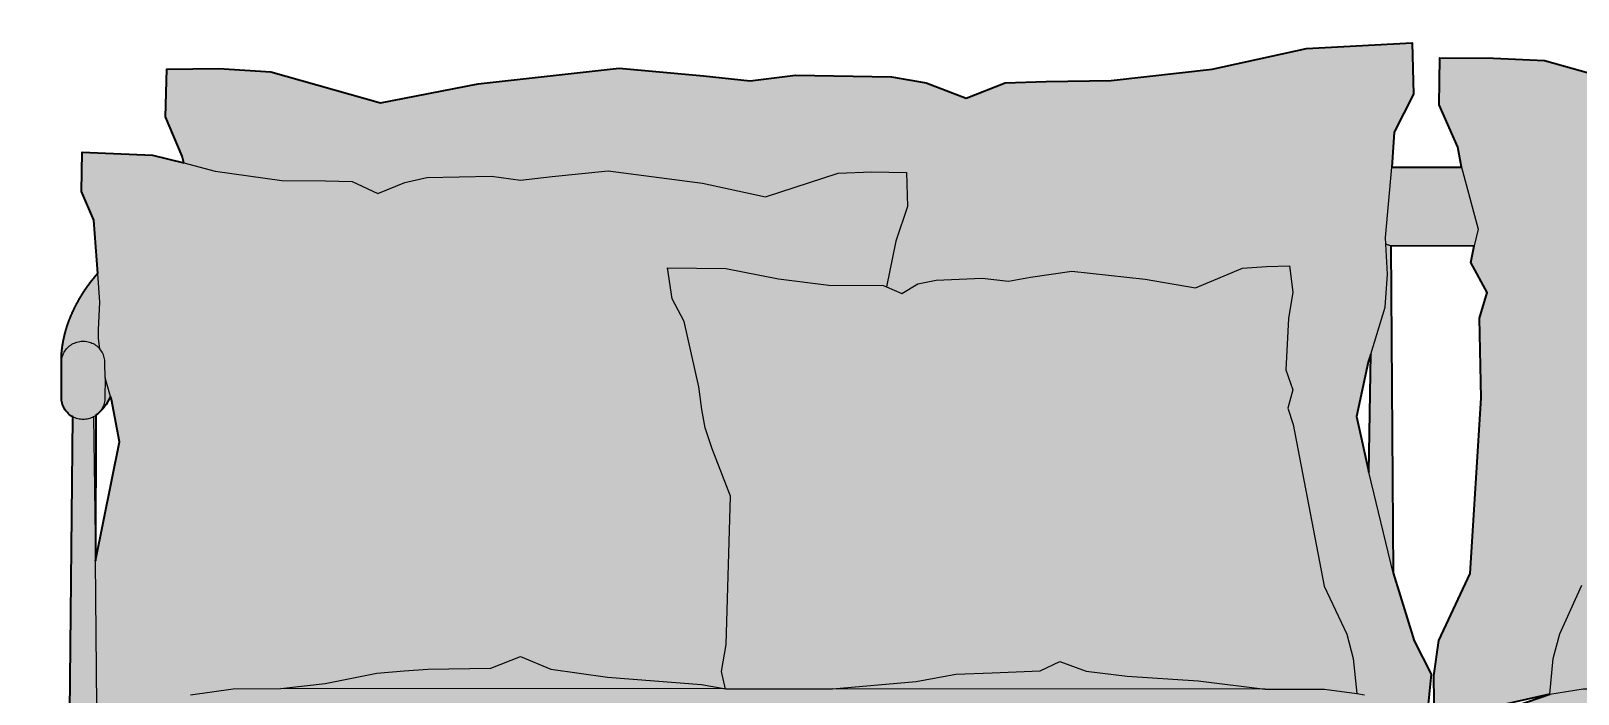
# Model space of a CAD drawing. Header units: millimetres. Extents: x 0 to 3777, y -1085 to 762.
# Drawn here: x 87 to 976, y 381 to 762 of the extents above; entities that cross this region are included whole.
import ezdxf

# ---------------------------------------------------------------- set-up
doc = ezdxf.new("R2010")
doc.units = ezdxf.units.MM
doc.layers.add('Blocks', color=7, linetype='Continuous')
doc.layers.add('Blocks$Fill', color=7, linetype='Continuous', true_color=0xffffff)
doc.layers.add('Blocks$Inner', color=7, linetype='Continuous', lineweight=25, true_color=0x007f00)
doc.layers.add('Blocks$Outline', color=7, linetype='Continuous', lineweight=35, true_color=0xff3f3f)

# ---------------------------------------------------------------- blocks, each defined once
blk = doc.blocks.new('Fly SC2 Sofa Front')
at = {"layer": 'Blocks$Fill'}
h = blk.add_hatch(color=256, dxfattribs=at)
h.paths.add_polyline_path([(214.29, 198.58), (202.44, 1.42), (176.1, 1.44), (164.28, 198.58), (134.54, 198.62), (133.41, 198.67), (132.27, 198.74), (131.13, 198.83), (129.98, 198.95), (128.83, 199.09), (127.67, 199.25), (126.5, 199.43), (125.34, 199.64), (124.17, 199.87), (123.01, 200.12), (121.84, 200.4), (120.68, 200.71), (119.52, 201.03), (118.36, 201.39), (117.21, 201.76), (116.07, 202.17), (114.93, 202.59), (113.8, 203.05), (112.68, 203.52), (111.58, 204.02), (110.48, 204.55), (109.4, 205.1), (108.34, 205.67), (107.29, 206.27), (106.26, 206.88), (105.25, 207.52), (104.26, 208.19), (103.29, 208.87), (102.34, 209.57), (101.41, 210.29), (100.51, 211.04), (99.63, 211.8), (98.77, 212.57), (97.95, 213.37), (97.15, 214.18), (96.38, 215), (95.63, 215.84), (94.91, 216.69), (94.23, 217.55), (93.57, 218.43), (92.95, 219.31), (92.35, 220.21), (91.79, 221.11), (91.25, 222.02), (90.75, 222.93), (90.28, 223.85), (89.83, 224.78), (89.42, 225.71), (89.04, 226.64), (88.7, 227.57), (88.38, 228.51), (88.09, 229.44), (87.83, 230.37), (87.6, 231.3), (87.4, 232.23), (87.23, 233.15), (87.08, 234.07), (86.97, 234.98), (86.88, 235.89), (86.82, 236.8), (86.78, 237.69), (86.76, 238.58), (107.79, 238.52), (110.86, 540.08), (110.77, 540.12), (110.09, 540.52), (109.44, 540.97), (108.82, 541.45), (108.23, 541.97), (107.68, 542.52), (107.16, 543.11), (106.68, 543.73), (106.24, 544.38), (105.84, 545.06), (105.48, 545.76), (105.17, 546.48), (104.9, 547.22), (104.68, 547.97), (104.51, 548.74), (104.39, 549.51), (104.32, 550.29), (104.29, 551.08), (104.29, 571.08), (104.27, 571.37), (104.27, 571.4), (104.27, 571.43), (104.26, 571.55), (104.26, 571.59), (104.26, 571.63), (104.25, 571.74), (104.25, 571.79), (104.25, 571.83), (104.25, 571.92), (104.25, 571.96), (104.24, 572.01), (104.24, 572.06), (104.24, 572.11), (104.24, 572.16), (104.24, 572.21), (104.24, 572.27), (104.24, 572.32), (104.24, 572.38), (104.23, 573.28), (104.25, 574.23), (104.28, 574.86), (104.32, 575.74), (104.44, 577.27), (104.55, 578.35), (104.67, 579.38), (104.8, 580.33), (105.09, 582.19), (105.4, 583.88), (105.97, 586.51), (106.5, 588.59), (107.07, 590.59), (107.73, 592.67), (108.55, 595.02), (109.41, 597.24), (110.46, 599.72), (111.44, 601.85), (112.4, 603.8), (113.68, 606.22), (115.09, 608.69), (116.49, 610.96), (118, 613.26), (119.64, 615.58), (121.39, 617.92), (123.47, 620.51), (124.87, 622.17), (125.16, 622.46), (122.98, 653), (115.76, 669.56), (116.18, 692.14), (156.58, 690.39), (174.57, 685.95), (173.76, 689.76), (164.01, 712.48), (164.78, 739.9), (194.66, 740.11), (224.6, 738.28), (287.73, 720.54), (343.7, 731.48), (424.86, 740.48), (473.22, 736.04), (500.15, 733.03), (526.17, 736.39), (581.23, 735.48), (601.22, 732.04), (624.22, 723.07), (646.6, 732.04), (670.09, 732.74), (707.62, 733.24), (765.55, 739.9), (819.84, 751.75), (880.59, 754.97), (881.22, 725.45), (870.14, 703.56), (868.87, 683.58), (908.81, 683.62), (906.72, 694.97), (896.01, 719.35), (896.43, 746.41), (927.15, 746.12), (956.6, 744.86), (1019.46, 727.24), (1074.56, 738.23), (1156.86, 746.83), (1205.9, 742.88), (1231.83, 739.64), (1257.62, 742.88), (1313.71, 742.18), (1332.31, 738.8), (1356.41, 729.92), (1378.54, 738.8), (1439.56, 740.07), (1497.34, 747.25), (1551.32, 758.67), (1612.2, 761.77), (1613.18, 734.71), (1601.91, 712.02), (1598.39, 666.91), (1638.83, 680.31), (1657.85, 680.74), (1678.29, 680.03), (1679.13, 660.02), (1672.09, 641.13), (1669.03, 627.23), (1671.59, 624.54), (1673.71, 622.17), (1675.5, 620.04), (1677.73, 617.22), (1679.61, 614.65), (1681.04, 612.57), (1682.66, 610.05), (1684.01, 607.79), (1685.38, 605.34), (1686.51, 603.15), (1687.45, 601.21), (1688.31, 599.31), (1689.17, 597.24), (1689.96, 595.21), (1690.45, 593.83), (1691.04, 592.1), (1691.62, 590.22), (1692.22, 588.06), (1692.76, 585.83), (1693.24, 583.57), (1693.54, 581.9), (1693.82, 580.05), (1693.98, 578.86), (1694.11, 577.62), (1694.24, 576.05), (1694.32, 574.5), (1694.34, 573.66), (1694.35, 572.68), (1694.34, 572.27), (1694.34, 572.21), (1694.34, 572.16), (1694.34, 572.11), (1694.34, 572.06), (1694.34, 572.01), (1694.33, 571.96), (1694.33, 571.92), (1694.33, 571.87), (1694.33, 571.83), (1694.32, 571.7), (1694.32, 571.66), (1694.32, 571.63), (1694.32, 571.52), (1694.32, 571.49), (1694.32, 571.46), (1694.31, 571.37), (1694.31, 571.34), (1694.29, 571.08), (1694.29, 551.08), (1694.27, 550.29), (1694.19, 549.51), (1694.07, 548.74), (1693.9, 547.97), (1693.68, 547.21), (1693.41, 546.48), (1693.1, 545.76), (1692.74, 545.06), (1692.34, 544.38), (1691.9, 543.73), (1691.42, 543.11), (1690.9, 542.52), (1690.35, 541.97), (1689.76, 541.45), (1689.14, 540.96), (1688.49, 540.52), (1687.81, 540.12), (1687.72, 540.08), (1690.79, 238.52), (1711.82, 238.58), (1711.77, 236.79), (1711.7, 235.89), (1711.61, 234.98), (1711.5, 234.07), (1711.35, 233.15), (1711.18, 232.23), (1710.98, 231.3), (1710.75, 230.37), (1710.49, 229.44), (1710.2, 228.5), (1709.89, 227.57), (1709.54, 226.64), (1709.16, 225.71), (1708.75, 224.78), (1708.31, 223.85), (1707.83, 222.93), (1707.33, 222.02), (1706.8, 221.11), (1706.23, 220.21), (1705.63, 219.31), (1705.01, 218.43), (1704.35, 217.55), (1703.66, 216.69), (1702.95, 215.84), (1702.21, 215), (1701.43, 214.18), (1700.63, 213.37), (1699.81, 212.57), (1698.95, 211.79), (1698.07, 211.04), (1697.17, 210.29), (1696.24, 209.57), (1695.29, 208.87), (1694.32, 208.19), (1693.33, 207.52), (1692.32, 206.88), (1691.29, 206.27), (1690.24, 205.67), (1689.18, 205.1), (1688.1, 204.55), (1687, 204.02), (1685.9, 203.52), (1684.78, 203.05), (1683.65, 202.59), (1682.52, 202.17), (1681.37, 201.76), (1680.22, 201.39), (1679.06, 201.03), (1677.9, 200.71), (1676.74, 200.4), (1675.57, 200.12), (1674.41, 199.87), (1673.24, 199.64), (1672.07, 199.43), (1670.91, 199.25), (1669.75, 199.08), (1668.6, 198.95), (1667.45, 198.83), (1666.31, 198.74), (1665.17, 198.67), (1664.04, 198.62), (1662.92, 198.59), (1634.3, 198.58), (1620.85, -0.02), (1609.3, -0.02), (1597.74, -0.02), (1584.29, 198.58), (1562.13, 198.58), (1548.68, -0.02), (1537.12, 0.02), (1525.57, -0.02), (1512.12, 198.58), (286.46, 198.58), (274.65, 1.43), (248.26, 1.43), (236.45, 198.58)], flags=0)
h.paths.add_polyline_path([(138.45, 357.56), (138.31, 374.46), (124.57, 373.99), (125.79, 238.46), (139.16, 238.42), (139.06, 258.6), (131.61, 265.32), (128.04, 291.11), (128.04, 325.43), (131.69, 351.03)], flags=0)
h.paths.add_polyline_path([(124.13, 540.98), (123.77, 457.47), (137.6, 525.81), (132.99, 550.01), (132.51, 551.75), (129.98, 547.22), (128.16, 544.75), (125.9, 542.53), (125.35, 541.97), (124.76, 541.45)], flags=0)
h.paths.add_polyline_path([(856.73, 576.07), (855.23, 571.43), (848.43, 540.22), (855.65, 508.32)], flags=0)
h.paths.add_polyline_path([(959.58, 380.89), (924.67, 372.89), (893.4, 362.19), (893, 391.26), (895.77, 411.55), (913.91, 450.21), (920.08, 550.86), (919.29, 596.7), (923.67, 611.45), (914.3, 628.79), (916.08, 638.36), (868.32, 638.22), (869.58, 450.45), (881.63, 411.35), (891.45, 392.27), (889.07, 369.41), (884.3, 369.55), (900.99, 351.31), (904.08, 326.63), (904.17, 290.87), (901.28, 265.27), (886.06, 247.25), (855.33, 238.49), (952.63, 238.73), (922.58, 247.31), (907.43, 265.45), (904.75, 290.84), (904.8, 326.11), (907.24, 351.08), (923.43, 369.21), (940.63, 374.32)], flags=0)
h.paths.add_polyline_path([(1671.51, 260.6), (1658.17, 246.61), (1653.38, 244.94), (1653.31, 238.42), (1671.31, 238.47)], flags=0)
h.paths.add_polyline_path([(1674.25, 373.4), (1670, 373.73), (1670.04, 357.38), (1673.91, 353.66)], flags=0)
h.paths.add_polyline_path([(1654.76, 374.98), (1639.81, 376.24), (1654.81, 370.14)], flags=0)
h.paths.add_polyline_path([(1675.86, 540.08), (1675.77, 540.12), (1675.09, 540.52), (1674.44, 540.96), (1673.82, 541.45), (1673.23, 541.97), (1672.68, 542.52), (1672.16, 543.11), (1671.68, 543.73), (1671.24, 544.38), (1670.84, 545.06), (1670.48, 545.76), (1670.17, 546.48), (1669.9, 547.21), (1669.68, 547.97), (1669.51, 548.74), (1669.39, 549.51), (1669.32, 550.29), (1669.29, 551.08), (1669.26, 552.11), (1669.23, 552.11), (1669.22, 552.16), (1669.22, 552.21), (1669.21, 552.27), (1669.2, 552.38), (1669.18, 552.57), (1669.15, 552.83), (1669.08, 553.33), (1669.05, 553.56), (1669.04, 553.64), (1668.99, 553.98), (1668.84, 554.79), (1668.66, 555.7), (1668.41, 556.81), (1668.23, 557.52), (1668.03, 558.27), (1667.72, 559.32), (1667.22, 560.86), (1667.14, 561.08), (1668.93, 443.86), (1674.76, 426.38)], flags=0)
at = {"layer": 'Blocks$Inner'}
for p, q in [((855.65, 508.32), (856.73, 576.07)), ((107.79, 238.52, 0), (110.86, 540.08, 0)), ((486.07, 383.83), (230.43, 384)), ((796.01, 383.75), (547.35, 383.86))]:
    blk.add_line(p, q, dxfattribs=at)
for points in [[(174.57, 685.95), (173.76, 689.76), (164.01, 712.48), (164.78, 739.9), (194.66, 740.11), (224.6, 738.28), (287.73, 720.54), (343.7, 731.48), (424.86, 740.48), (473.22, 736.04), (500.15, 733.03), (526.17, 736.39), (581.23, 735.48), (601.22, 732.04), (624.22, 723.07), (646.6, 732.04), (670.09, 732.74), (707.62, 733.24), (765.55, 739.9), (819.84, 751.75), (880.59, 754.97), (881.22, 725.45), (870.14, 703.56), (868.87, 683.58)], [(485.94, 383.77), (483.56, 393.88), (486.24, 409.31), (488.76, 494.59), (478.24, 521.66), (474.17, 533.73), (472.21, 544.25), (470.66, 557.29), (462.11, 594.89), (455.23, 607.93), (452.57, 625.75), (486.09, 625.33), (516.39, 619.29), (545.29, 615.79), (576.43, 615.6), (578.34, 614.88), (587.3, 610.96), (596.42, 616.43), (606.94, 618.67), (633.31, 619.79), (648.46, 618.11), (661.08, 620.35), (684.93, 623.72), (727.15, 619.23), (755.91, 614.18), (782.98, 625.54), (796.73, 626.38), (809.92, 626.81), (812.02, 611.66), (809.49, 596.51), (807.95, 567.05), (812.02, 555.69), (809.07, 545.16), (812.16, 535.63), (829.84, 442.9), (842.88, 415.27), (846.53, 401.38), (848.69, 381.1), (853.1, 380.47)], [(869.57, 450.49), (881.63, 411.35), (891.45, 392.27), (889.07, 369.41), (884.3, 369.55), (900.99, 351.31), (904.08, 326.63), (904.17, 290.87), (901.28, 265.27), (886.06, 247.25), (855.33, 238.49), (177.25, 238.53), (149.86, 247.66), (139.06, 258.6)], [(178.54, 380.35), (202.88, 383.93), (230.43, 384), (255.76, 386.92), (285.61, 392.88), (301.28, 394.17), (314.87, 395.16), (350.98, 395.75), (368.04, 402.5), (385.6, 395.16), (418.18, 390.61), (472.04, 386.39), (486.07, 383.83), (547.35, 383.86), (595.45, 388.17), (618.36, 392.33), (639.19, 393.13), (666.77, 394.12), (677.98, 399.48), (693.25, 394.02), (716.76, 391.14), (757.53, 388.47), (796.01, 383.75), (830.09, 383.69), (848.69, 381.1)]]:
    blk.add_lwpolyline(points, dxfattribs=at)
for points in [[(1598.39, 666.91, 0), (1601.91, 712.02, 0), (1613.18, 734.71, 0), (1612.2, 761.77, 0), (1551.32, 758.67, 0), (1497.34, 747.25, 0), (1439.56, 740.07, 0), (1378.54, 738.8, 0), (1356.41, 729.92, 0), (1332.31, 738.8, 0), (1313.71, 742.18, 0), (1257.62, 742.88, 0), (1231.83, 739.64, 0), (1205.9, 742.88, 0), (1156.86, 746.83, 0), (1074.56, 738.23, 0), (1019.46, 727.24, 0), (956.6, 744.86, 0), (927.15, 746.12, 0), (896.43, 746.41, 0), (896.01, 719.35, 0), (906.72, 694.97, 0), (908.81, 683.62, 0)], [(124.57, 373.99, 0), (123.77, 457.47, 0), (137.6, 525.81, 0), (132.99, 550.01, 0), (132.51, 551.75, 0), (129.36, 562.44, 0), (129.29, 571.08, 0), (129.26, 571.88, 0), (129.19, 572.68, 0), (129.06, 573.47, 0), (128.88, 574.25, 0), (128.65, 575.02, 0), (128.38, 575.77, 0), (128.05, 576.5, 0), (127.68, 577.21, 0), (127.27, 577.9, 0), (126.81, 578.55, 0), (126.33, 579.18, 0), (125.68, 585.03, 0), (125.56, 590, 0), (126.4, 606.06, 0), (125.16, 622.46, 0), (122.98, 653, 0), (115.76, 669.56, 0), (116.18, 692.14, 0), (156.58, 690.39, 0), (174.57, 685.95, 0), (192.56, 681.23, 0), (230.86, 675.9, 0), (255.97, 675.62, 0), (271.4, 675.34, 0), (286.12, 668.33, 0), (301.55, 674.78, 0), (314.18, 677.59, 0), (351.35, 678.29, 0), (368.19, 676.04, 0), (386.28, 678.15, 0), (418.4, 681.51, 0), (472.69, 674.36, 0), (508.88, 666.5, 0), (550.69, 680.11, 0), (570.04, 680.81, 0), (589.82, 680.39, 0), (590.52, 660.89, 0), (583.79, 640.97, 0), (578.34, 614.88, 0)], [(940.63, 374.32, 0), (959.58, 380.89, 0), (961.62, 401.2, 0), (965.31, 415.44, 0), (978.06, 443.35, 0)], [(865.38, 639.38, 0), (865.81, 639.21, 0), (866.18, 639.09, 0), (866.55, 639, 0), (866.88, 638.93, 0), (867.22, 638.79, 0), (867.55, 638.76, 0), (867.94, 638.55, 0), (868.32, 638.22, 0), (869.58, 450.44, 0), (855.65, 508.32, 0), (848.43, 540.22, 0), (855.23, 571.43, 0), (856.73, 576.07, 0), (864.91, 603.05, 0), (866.32, 622.1, 0), (865.38, 639.38, 0), (865.16, 643.21, 0), (868.87, 683.58, 0), (908.81, 683.62, 0), (918.49, 647.92, 0), (916.08, 638.36, 0), (868.32, 638.22, 0)], [(916.08, 638.36, 0), (914.3, 628.79, 0), (923.67, 611.45, 0), (919.29, 596.7, 0), (920.08, 550.86, 0), (913.91, 450.21, 0), (895.77, 411.55, 0), (893, 391.26, 0), (893.4, 362.19, 0), (924.67, 372.89, 0), (959.58, 380.89, 0), (978.68, 383.9, 0), (1012.91, 383.88, 0), (1050.78, 388.48, 0), (1091.13, 390.97, 0), (1115.35, 394.06, 0), (1130.1, 399.74, 0), (1132.49, 398.84, 0), (1141.16, 394.06, 0), (1189.79, 392.06, 0), (1213.11, 388.18, 0), (1259.38, 383.88, 0)], [(104.29, 571.08, 0), (104.27, 571.34, 0), (104.27, 571.37, 0), (104.27, 571.4, 0), (104.27, 571.43, 0), (104.27, 571.46, 0), (104.26, 571.49, 0), (104.26, 571.52, 0), (104.26, 571.55, 0), (104.26, 571.59, 0), (104.26, 571.63, 0), (104.26, 571.66, 0), (104.25, 571.7, 0), (104.25, 571.74, 0), (104.25, 571.79, 0), (104.25, 571.83, 0), (104.25, 571.87, 0), (104.25, 571.92, 0), (104.25, 571.96, 0), (104.24, 572.01, 0), (104.24, 572.06, 0), (104.24, 572.11, 0), (104.24, 572.16, 0), (104.24, 572.21, 0), (104.24, 572.27, 0), (104.24, 572.32, 0), (104.24, 572.38, 0), (104.24, 572.44, 0), (104.24, 572.49, 0), (104.24, 572.55, 0), (104.23, 572.61, 0), (104.23, 572.68, 0), (104.23, 572.74, 0), (104.23, 572.8, 0), (104.23, 572.87, 0), (104.23, 572.93, 0), (104.23, 573, 0), (104.23, 573.07, 0), (104.23, 573.14, 0), (104.23, 573.21, 0), (104.23, 573.28, 0), (104.24, 573.36, 0), (104.24, 573.43, 0), (104.24, 573.51, 0), (104.24, 573.58, 0), (104.24, 573.66, 0), (104.24, 573.74, 0), (104.24, 573.82, 0), (104.24, 573.9, 0), (104.25, 573.98, 0), (104.25, 574.06, 0), (104.25, 574.15, 0), (104.25, 574.23, 0), (104.26, 574.32, 0), (104.26, 574.41, 0), (104.26, 574.5, 0), (104.27, 574.59, 0), (104.27, 574.68, 0), (104.27, 574.77, 0), (104.28, 574.86, 0), (104.28, 574.95, 0), (104.29, 575.05, 0), (104.29, 575.14, 0), (104.3, 575.24, 0), (104.3, 575.34, 0), (104.31, 575.44, 0), (104.31, 575.54, 0), (104.32, 575.64, 0), (104.32, 575.74, 0), (104.33, 575.84, 0), (104.34, 575.95, 0), (104.34, 576.05, 0), (104.35, 576.16, 0), (104.36, 576.26, 0), (104.37, 576.37, 0), (104.38, 576.48, 0), (104.38, 576.59, 0), (104.39, 576.7, 0), (104.4, 576.81, 0), (104.41, 576.93, 0), (104.42, 577.04, 0), (104.43, 577.15, 0), (104.44, 577.27, 0), (104.45, 577.39, 0), (104.46, 577.51, 0), (104.47, 577.62, 0), (104.49, 577.74, 0), (104.5, 577.86, 0), (104.51, 577.98, 0), (104.52, 578.11, 0), (104.54, 578.23, 0), (104.55, 578.35, 0), (104.56, 578.48, 0), (104.58, 578.61, 0), (104.59, 578.73, 0), (104.61, 578.86, 0), (104.62, 578.99, 0), (104.64, 579.12, 0), (104.65, 579.25, 0), (104.67, 579.38, 0), (104.69, 579.51, 0), (104.7, 579.65, 0), (104.72, 579.78, 0), (104.74, 579.92, 0), (104.76, 580.05, 0), (104.78, 580.19, 0), (104.8, 580.33, 0), (104.82, 580.47, 0), (104.84, 580.6, 0), (104.86, 580.75, 0), (104.88, 580.89, 0), (104.9, 581.03, 0), (104.92, 581.17, 0), (104.94, 581.31, 0), (104.97, 581.46, 0), (104.99, 581.6, 0), (105.01, 581.75, 0), (105.04, 581.9, 0), (105.06, 582.05, 0), (105.09, 582.19, 0), (105.12, 582.34, 0), (105.14, 582.49, 0), (105.17, 582.64, 0), (105.2, 582.8, 0), (105.22, 582.95, 0), (105.25, 583.1, 0), (105.28, 583.26, 0), (105.31, 583.41, 0), (105.34, 583.57, 0), (105.37, 583.73, 0), (105.4, 583.88, 0), (105.43, 584.04, 0), (105.47, 584.2, 0), (105.5, 584.36, 0), (105.53, 584.52, 0), (105.57, 584.68, 0), (105.6, 584.84, 0), (105.63, 585.01, 0), (105.67, 585.17, 0), (105.71, 585.34, 0), (105.74, 585.5, 0), (105.78, 585.67, 0), (105.82, 585.83, 0), (105.86, 586, 0), (105.9, 586.17, 0), (105.93, 586.34, 0), (105.97, 586.51, 0), (106.01, 586.68, 0), (106.06, 586.85, 0), (106.1, 587.02, 0), (106.14, 587.19, 0), (106.18, 587.36, 0), (106.23, 587.54, 0), (106.27, 587.71, 0), (106.32, 587.89, 0), (106.36, 588.06, 0), (106.41, 588.24, 0), (106.46, 588.42, 0), (106.5, 588.59, 0), (106.55, 588.77, 0), (106.6, 588.95, 0), (106.65, 589.13, 0), (106.7, 589.31, 0), (106.75, 589.49, 0), (106.81, 589.68, 0), (106.86, 589.86, 0), (106.91, 590.04, 0), (106.97, 590.22, 0), (107.02, 590.41, 0), (107.07, 590.59, 0), (107.13, 590.78, 0), (107.19, 590.97, 0), (107.24, 591.15, 0), (107.3, 591.34, 0), (107.36, 591.53, 0), (107.42, 591.72, 0), (107.48, 591.91, 0), (107.54, 592.1, 0), (107.61, 592.29, 0), (107.67, 592.48, 0), (107.73, 592.67, 0), (107.8, 592.86, 0), (107.86, 593.06, 0), (107.93, 593.25, 0), (107.99, 593.44, 0), (108.06, 593.64, 0), (108.13, 593.83, 0), (108.2, 594.03, 0), (108.27, 594.22, 0), (108.34, 594.42, 0), (108.41, 594.62, 0), (108.48, 594.82, 0), (108.55, 595.02, 0), (108.63, 595.22, 0), (108.7, 595.42, 0), (108.78, 595.62, 0), (108.85, 595.82, 0), (108.93, 596.02, 0), (109.01, 596.22, 0), (109.08, 596.42, 0), (109.16, 596.62, 0), (109.24, 596.83, 0), (109.32, 597.03, 0), (109.41, 597.24, 0), (109.49, 597.44, 0), (109.57, 597.65, 0), (109.66, 597.85, 0), (109.74, 598.06, 0), (109.83, 598.26, 0), (109.92, 598.47, 0), (110.01, 598.68, 0), (110.09, 598.89, 0), (110.18, 599.1, 0), (110.28, 599.31, 0), (110.37, 599.51, 0), (110.46, 599.72, 0), (110.55, 599.94, 0), (110.65, 600.15, 0), (110.74, 600.36, 0), (110.84, 600.57, 0), (110.94, 600.78, 0), (111.03, 601, 0), (111.13, 601.21, 0), (111.23, 601.42, 0), (111.33, 601.64, 0), (111.44, 601.85, 0), (111.54, 602.07, 0), (111.64, 602.28, 0), (111.75, 602.5, 0), (111.85, 602.71, 0), (111.96, 602.93, 0), (112.07, 603.15, 0), (112.18, 603.36, 0), (112.29, 603.58, 0), (112.4, 603.8, 0), (112.51, 604.02, 0), (112.62, 604.24, 0), (112.74, 604.46, 0), (112.85, 604.68, 0), (112.97, 604.9, 0), (113.08, 605.12, 0), (113.2, 605.34, 0), (113.32, 605.56, 0), (113.44, 605.78, 0), (113.56, 606, 0), (113.68, 606.22, 0), (113.81, 606.45, 0), (113.93, 606.67, 0), (114.06, 606.89, 0), (114.18, 607.12, 0), (114.31, 607.34, 0), (114.44, 607.56, 0), (114.57, 607.79, 0), (114.7, 608.01, 0), (114.83, 608.24, 0), (114.96, 608.46, 0), (115.09, 608.69, 0), (115.23, 608.91, 0), (115.37, 609.14, 0), (115.5, 609.37, 0), (115.64, 609.59, 0), (115.78, 609.82, 0), (115.92, 610.05, 0), (116.06, 610.28, 0), (116.2, 610.5, 0), (116.35, 610.73, 0), (116.49, 610.96, 0), (116.64, 611.19, 0), (116.79, 611.42, 0), (116.93, 611.65, 0), (117.08, 611.88, 0), (117.24, 612.11, 0), (117.39, 612.34, 0), (117.54, 612.57, 0), (117.69, 612.8, 0), (117.85, 613.03, 0), (118, 613.26, 0), (118.16, 613.49, 0), (118.32, 613.72, 0), (118.48, 613.96, 0), (118.64, 614.19, 0), (118.81, 614.42, 0), (118.97, 614.65, 0), (119.13, 614.88, 0), (119.3, 615.12, 0), (119.47, 615.35, 0), (119.64, 615.58, 0), (119.81, 615.82, 0), (119.98, 616.05, 0), (120.15, 616.28, 0), (120.32, 616.52, 0), (120.5, 616.75, 0), (120.67, 616.98, 0), (120.85, 617.22, 0), (121.03, 617.45, 0), (121.21, 617.69, 0), (121.39, 617.92, 0), (121.57, 618.16, 0), (121.75, 618.39, 0), (121.94, 618.63, 0), (122.13, 618.86, 0), (122.31, 619.1, 0), (122.5, 619.33, 0), (122.69, 619.57, 0), (122.88, 619.81, 0), (123.08, 620.04, 0), (123.27, 620.28, 0), (123.47, 620.51, 0), (123.66, 620.75, 0), (123.86, 620.99, 0), (124.06, 621.22, 0), (124.26, 621.46, 0), (124.46, 621.7, 0), (124.66, 621.93, 0), (124.87, 622.17, 0), (125.16, 622.46, 0)], [(124.13, 540.98, 0), (123.49, 540.52, 0), (122.78, 540.1, 0), (122.11, 539.77, 0), (121.39, 539.46, 0), (120.65, 539.19, 0), (119.9, 538.97, 0), (119.13, 538.8, 0), (118.36, 538.68, 0), (117.57, 538.6, 0), (116.79, 538.58, 0), (116, 538.6, 0), (115.22, 538.68, 0), (114.45, 538.8, 0), (113.68, 538.97, 0), (112.93, 539.19, 0), (112.19, 539.46, 0), (111.47, 539.77, 0), (110.77, 540.12, 0), (110.09, 540.52, 0), (109.44, 540.97, 0), (108.82, 541.45, 0), (108.23, 541.97, 0), (107.68, 542.52, 0), (107.16, 543.11, 0), (106.68, 543.73, 0), (106.24, 544.38, 0), (105.84, 545.06, 0), (105.48, 545.76, 0), (105.17, 546.48, 0), (104.9, 547.22, 0), (104.68, 547.97, 0), (104.51, 548.74, 0), (104.39, 549.51, 0), (104.32, 550.29, 0), (104.29, 551.08, 0), (104.29, 571.08, 0), (104.32, 571.88, 0), (104.39, 572.68, 0), (104.52, 573.47, 0), (104.7, 574.25, 0), (104.93, 575.02, 0), (105.2, 575.77, 0), (105.53, 576.5, 0), (105.9, 577.21, 0), (106.32, 577.9, 0), (106.77, 578.55, 0), (107.27, 579.18, 0), (107.81, 579.77, 0), (108.39, 580.33, 0), (109, 580.85, 0), (109.64, 581.33, 0), (110.31, 581.77, 0), (111.01, 582.16, 0), (111.73, 582.51, 0), (112.47, 582.81, 0), (113.23, 583.06, 0), (114.01, 583.26, 0), (114.8, 583.42, 0), (115.59, 583.52, 0), (116.39, 583.57, 0), (117.19, 583.57, 0), (117.99, 583.52, 0), (118.79, 583.42, 0), (119.57, 583.26, 0), (120.35, 583.06, 0), (121.11, 582.81, 0), (121.85, 582.51, 0), (122.57, 582.16, 0), (123.28, 581.79, 0), (123.94, 581.33, 0), (124.58, 580.85, 0), (125.19, 580.33, 0), (125.77, 579.77, 0), (126.33, 579.18, 0)], [(129.36, 562.44, 0), (129.29, 551.08, 0), (129.27, 550.29, 0), (129.19, 549.51, 0), (129.07, 548.74, 0), (128.9, 547.97, 0), (128.68, 547.22, 0), (128.41, 546.48, 0), (128.1, 545.76, 0), (127.74, 545.06, 0), (127.34, 544.38, 0), (126.9, 543.73, 0), (126.42, 543.11, 0), (125.9, 542.53, 0)], [(122.78, 540.1, 0), (123.77, 457.47, 0), (124.13, 540.98, 0), (124.76, 541.45, 0), (125.35, 541.97, 0), (125.9, 542.53, 0), (128.16, 544.75, 0), (129.98, 547.22, 0), (132.51, 551.75, 0)]]:
    blk.add_polyline3d(points, dxfattribs=at)
at = {"layer": 'Blocks$Outline'}
for points in [[(908.81, 683.62), (906.72, 694.97), (896.01, 719.35), (896.43, 746.41), (927.15, 746.12), (956.6, 744.86), (1019.46, 727.24)], [(125.16, 622.46), (122.98, 653), (115.76, 669.56), (116.18, 692.14), (156.58, 690.39), (174.57, 685.95), (173.76, 689.76), (164.01, 712.48), (164.78, 739.9), (194.66, 740.11), (224.6, 738.28), (287.73, 720.54), (343.7, 731.48), (424.86, 740.48), (473.22, 736.04), (500.15, 733.03), (526.17, 736.39), (581.23, 735.48), (601.22, 732.04), (624.22, 723.07), (646.6, 732.04), (670.09, 732.74), (707.62, 733.24), (765.55, 739.9), (819.84, 751.75), (880.59, 754.97), (881.22, 725.45), (870.14, 703.56), (868.87, 683.58)], [(868.87, 683.58), (908.81, 683.62)], [(916.08, 638.36), (868.32, 638.22), (869.58, 450.45)], [(959.58, 380.89), (924.67, 372.89), (893.4, 362.19), (893, 391.26), (895.77, 411.55), (913.91, 450.21), (920.08, 550.86), (919.29, 596.7), (923.67, 611.45), (914.3, 628.79), (916.08, 638.36)], [(104.29, 571.08), (104.27, 571.34), (104.27, 571.37), (104.27, 571.4), (104.27, 571.43), (104.27, 571.46), (104.26, 571.49), (104.26, 571.52), (104.26, 571.55), (104.26, 571.59), (104.26, 571.63), (104.26, 571.66), (104.25, 571.7), (104.25, 571.74), (104.25, 571.79), (104.25, 571.83), (104.25, 571.87), (104.25, 571.92), (104.25, 571.96), (104.24, 572.01), (104.24, 572.06), (104.24, 572.11), (104.24, 572.16), (104.24, 572.21), (104.24, 572.27), (104.24, 572.32), (104.24, 572.38), (104.24, 572.44), (104.24, 572.49), (104.24, 572.55), (104.23, 572.61), (104.23, 572.68), (104.23, 572.74), (104.23, 572.8), (104.23, 572.87), (104.23, 572.93), (104.23, 573), (104.23, 573.07), (104.23, 573.14), (104.23, 573.21), (104.23, 573.28), (104.24, 573.36), (104.24, 573.43), (104.24, 573.51), (104.24, 573.58), (104.24, 573.66), (104.24, 573.74), (104.24, 573.82), (104.24, 573.9), (104.25, 573.98), (104.25, 574.06), (104.25, 574.15), (104.25, 574.23), (104.26, 574.32), (104.26, 574.41), (104.26, 574.5), (104.27, 574.59), (104.27, 574.68), (104.27, 574.77), (104.28, 574.86), (104.28, 574.95), (104.29, 575.05), (104.29, 575.14), (104.3, 575.24), (104.3, 575.34), (104.31, 575.44), (104.31, 575.54), (104.32, 575.64), (104.32, 575.74), (104.33, 575.84), (104.34, 575.95), (104.34, 576.05), (104.35, 576.16), (104.36, 576.26), (104.37, 576.37), (104.38, 576.48), (104.38, 576.59), (104.39, 576.7), (104.4, 576.81), (104.41, 576.93), (104.42, 577.04), (104.43, 577.15), (104.44, 577.27), (104.45, 577.39), (104.46, 577.51), (104.47, 577.62), (104.49, 577.74), (104.5, 577.86), (104.51, 577.98), (104.52, 578.11), (104.54, 578.23), (104.55, 578.35), (104.56, 578.48), (104.58, 578.61), (104.59, 578.73), (104.61, 578.86), (104.62, 578.99), (104.64, 579.12), (104.65, 579.25), (104.67, 579.38), (104.69, 579.51), (104.7, 579.65), (104.72, 579.78), (104.74, 579.92), (104.76, 580.05), (104.78, 580.19), (104.8, 580.33), (104.82, 580.47), (104.84, 580.6), (104.86, 580.75), (104.88, 580.89), (104.9, 581.03), (104.92, 581.17), (104.94, 581.31), (104.97, 581.46), (104.99, 581.6), (105.01, 581.75), (105.04, 581.9), (105.06, 582.05), (105.09, 582.19), (105.12, 582.34), (105.14, 582.49), (105.17, 582.64), (105.2, 582.8), (105.22, 582.95), (105.25, 583.1), (105.28, 583.26), (105.31, 583.41), (105.34, 583.57), (105.37, 583.73), (105.4, 583.88), (105.43, 584.04), (105.47, 584.2), (105.5, 584.36), (105.53, 584.52), (105.57, 584.68), (105.6, 584.84), (105.63, 585.01), (105.67, 585.17), (105.71, 585.34), (105.74, 585.5), (105.78, 585.67), (105.82, 585.83), (105.86, 586), (105.9, 586.17), (105.93, 586.34), (105.97, 586.51), (106.01, 586.68), (106.06, 586.85), (106.1, 587.02), (106.14, 587.19), (106.18, 587.36), (106.23, 587.54), (106.27, 587.71), (106.32, 587.89), (106.36, 588.06), (106.41, 588.24), (106.46, 588.42), (106.5, 588.59), (106.55, 588.77), (106.6, 588.95), (106.65, 589.13), (106.7, 589.31), (106.75, 589.49), (106.81, 589.68), (106.86, 589.86), (106.91, 590.04), (106.97, 590.22), (107.02, 590.41), (107.07, 590.59), (107.13, 590.78), (107.19, 590.97), (107.24, 591.15), (107.3, 591.34), (107.36, 591.53), (107.42, 591.72), (107.48, 591.91), (107.54, 592.1), (107.61, 592.29), (107.67, 592.48), (107.73, 592.67), (107.8, 592.86), (107.86, 593.06), (107.93, 593.25), (107.99, 593.44), (108.06, 593.64), (108.13, 593.83), (108.2, 594.03), (108.27, 594.22), (108.34, 594.42), (108.41, 594.62), (108.48, 594.82), (108.55, 595.02), (108.63, 595.22), (108.7, 595.42), (108.78, 595.62), (108.85, 595.82), (108.93, 596.02), (109.01, 596.22), (109.08, 596.42), (109.16, 596.62), (109.24, 596.83), (109.32, 597.03), (109.41, 597.24), (109.49, 597.44), (109.57, 597.65), (109.66, 597.85), (109.74, 598.06), (109.83, 598.26), (109.92, 598.47), (110.01, 598.68), (110.09, 598.89), (110.18, 599.1), (110.28, 599.31), (110.37, 599.51), (110.46, 599.72), (110.55, 599.94), (110.65, 600.15), (110.74, 600.36), (110.84, 600.57), (110.94, 600.78), (111.03, 601), (111.13, 601.21), (111.23, 601.42), (111.33, 601.64), (111.44, 601.85), (111.54, 602.07), (111.64, 602.28), (111.75, 602.5), (111.85, 602.71), (111.96, 602.93), (112.07, 603.15), (112.18, 603.36), (112.29, 603.58), (112.4, 603.8), (112.51, 604.02), (112.62, 604.24), (112.74, 604.46), (112.85, 604.68), (112.97, 604.9), (113.08, 605.12), (113.2, 605.34), (113.32, 605.56), (113.44, 605.78), (113.56, 606), (113.68, 606.22), (113.81, 606.45), (113.93, 606.67), (114.06, 606.89), (114.18, 607.12), (114.31, 607.34), (114.44, 607.56), (114.57, 607.79), (114.7, 608.01), (114.83, 608.24), (114.96, 608.46), (115.09, 608.69), (115.23, 608.91), (115.37, 609.14), (115.5, 609.37), (115.64, 609.59), (115.78, 609.82), (115.92, 610.05), (116.06, 610.28), (116.2, 610.5), (116.35, 610.73), (116.49, 610.96), (116.64, 611.19), (116.79, 611.42), (116.93, 611.65), (117.08, 611.88), (117.24, 612.11), (117.39, 612.34), (117.54, 612.57), (117.69, 612.8), (117.85, 613.03), (118, 613.26), (118.16, 613.49), (118.32, 613.72), (118.48, 613.96), (118.64, 614.19), (118.81, 614.42), (118.97, 614.65), (119.13, 614.88), (119.3, 615.12), (119.47, 615.35), (119.64, 615.58), (119.81, 615.82), (119.98, 616.05), (120.15, 616.28), (120.32, 616.52), (120.5, 616.75), (120.67, 616.98), (120.85, 617.22), (121.03, 617.45), (121.21, 617.69), (121.39, 617.92), (121.57, 618.16), (121.75, 618.39), (121.94, 618.63), (122.13, 618.86), (122.31, 619.1), (122.5, 619.33), (122.69, 619.57), (122.88, 619.81), (123.08, 620.04), (123.27, 620.28), (123.47, 620.51), (123.66, 620.75), (123.86, 620.99), (124.06, 621.22), (124.26, 621.46), (124.46, 621.7), (124.66, 621.93), (124.87, 622.17), (125.16, 622.46)], [(110.86, 540.08), (110.77, 540.12), (110.09, 540.52), (109.44, 540.97), (108.82, 541.45), (108.23, 541.97), (107.68, 542.52), (107.16, 543.11), (106.68, 543.73), (106.24, 544.38), (105.84, 545.06), (105.48, 545.76), (105.17, 546.48), (104.9, 547.22), (104.68, 547.97), (104.51, 548.74), (104.39, 549.51), (104.32, 550.29), (104.29, 551.08), (104.29, 571.08)], [(124.13, 540.98), (123.77, 457.47), (137.6, 525.81), (132.99, 550.01), (132.51, 551.75), (129.98, 547.22), (128.16, 544.75), (125.9, 542.53)], [(125.9, 542.53), (125.35, 541.97), (124.76, 541.45), (124.13, 540.98)], [(107.79, 238.52), (110.86, 540.08)], [(869.58, 450.45), (881.63, 411.35), (891.45, 392.27), (889.07, 369.41), (884.3, 369.55), (900.99, 351.31), (904.08, 326.63), (904.17, 290.87), (901.28, 265.27), (886.06, 247.25), (855.33, 238.49)], [(952.63, 238.73), (922.58, 247.31), (907.43, 265.45), (904.75, 290.84), (904.8, 326.11), (907.24, 351.08), (923.43, 369.21), (940.63, 374.32), (959.58, 380.89)]]:
    blk.add_lwpolyline(points, dxfattribs=at)
blk.add_lwpolyline([(856.73, 576.07), (855.23, 571.43), (848.43, 540.22), (855.65, 508.32)], close=True, dxfattribs=at)

msp = doc.modelspace()

# ---------------------------------------------------------------- block references
at = {"layer": 'Blocks'}
msp.add_blockref('Fly SC2 Sofa Front', (0, 0), dxfattribs=at)

doc.saveas('drawing.dxf')
